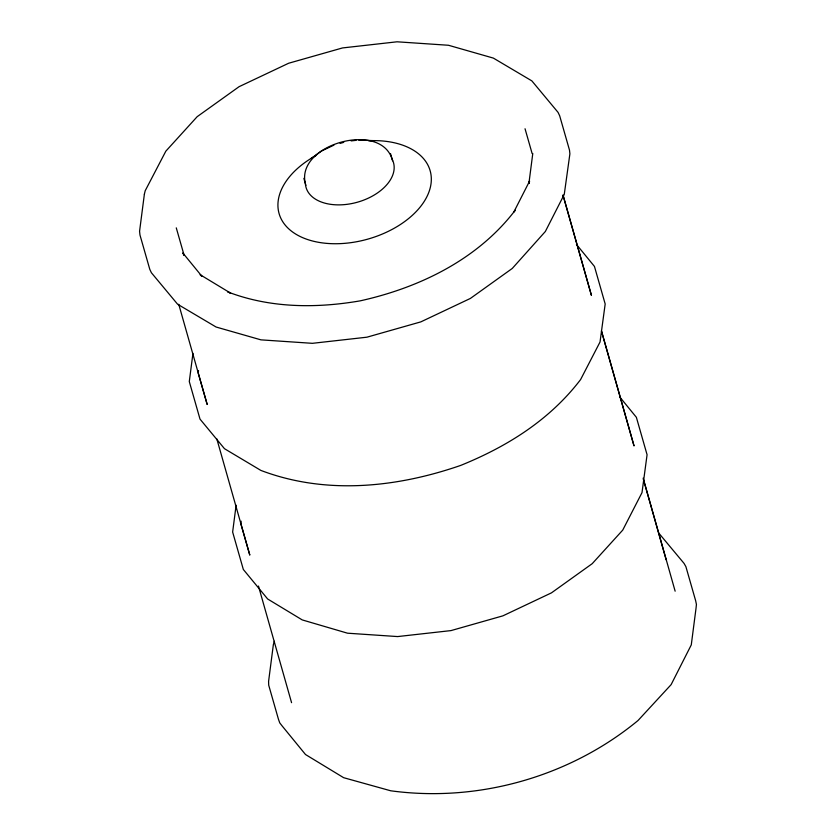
<?xml version="1.0" encoding="UTF-8"?>
<svg xmlns="http://www.w3.org/2000/svg" width="836" height="836" viewBox="0 0 836 836"><rect width="100%" height="100%" fill="white"/><g stroke="black" fill="none" stroke-linecap="round" stroke-linejoin="round"><path stroke-width="1.25" d="M192.949 353.346L189.291 381.571L200.013 419.118L224.487 448.702L260.874 470.417C325.632 495.016 396.431 487.66 460.73 465.401C507.306 446.508 549.764 419.954 580.592 379.575L600.029 341.997L605.18 303.99L594.459 266.444L576.422 244.394M198.529 370.578L198.205 373.096L207.192 404.499L178.737 304.273M236.118 505.195L232.638 532.03L243.328 569.462L267.656 598.994L302.235 619.915L347.536 633.197L397.633 636.572L451.012 630.595L502.917 615.839L551.447 592.87L592.222 563.673L622.736 530.097L642.006 492.623L647.074 454.742L636.374 417.31L620.04 397.33M241.155 521.183L240.82 523.702L249.807 555.104L216.817 438.879M390.558 153.719L392.105 159.174A45.457 28.236 -15.8 0 1 357.536 202.176A45.457 28.236 -15.8 0 1 305.412 183.805C295.244 144.126 382.439 119.945 392.586 160.805M528.927 183.241L532.783 153.511M529.031 183.387L529.575 181.109L514.035 211.612M274.375 641.285L273.362 644.608L268.586 681.424L268.711 685.186L278.461 719.284L279.736 722.847L282.045 725.826L305.495 754.511L343.638 777.689L390.705 790.783C478.244 802.727 569.88 776.738 638.035 720.507L671.12 684.632L691.278 644.89L696.033 608.2L696.43 604.449L695.657 600.739L685.896 566.641L684.036 563.38L658.758 533.075M514.035 211.916L515.195 210.275C477.659 259.474 419.515 287.688 360.17 300.855C316.029 308.463 270.08 308.139 227.81 291.931L230.579 293.123L200.149 274.71L201.81 276.371M311.034 158.516L321.515 151.013L333.93 145.14M340.064 143.405L343.742 142.36M351.141 140.897L356.105 140.333M358.581 140.051L373.943 140.647M201.81 276.183L182.812 252.953L183.889 255.231M525.039 128.754L532.124 153.542M303.865 178.361L305.892 185.446M176.271 227.852L184.066 255.126M563.098 195.227L591.418 295.327L562.962 195.101M601.565 331.171L634.033 445.933L601.397 330.931M643.156 478.14L675.143 591.188M643.407 479.394L666.156 559.775M258.47 586.057L291.565 702.679M368.686 140.73A78.511 48.77 -15.8 0 1 422.891 203.42A78.511 48.77 -15.8 0 1 301.65 237.205A78.511 48.77 -15.8 0 1 316.53 155.266M144.377 194.192L139.57 231.279L139.978 235.031L149.79 269.338L151.4 272.745L177.598 304.22L216.085 327.022L260.957 339.855L312.403 343.324L366.931 337.19L420.821 321.881L470.396 298.431L512.28 268.44L545.354 231.488L564.269 194.36L569.891 153.834L569.483 150.083L559.671 115.786L558.051 112.369L531.863 80.893L493.376 58.102L448.504 45.269L397.058 41.8L342.53 47.934L288.639 63.243L239.065 86.693L197.181 116.674L165.841 151.159L145.192 190.765L144.377 194.192"/></g></svg>
